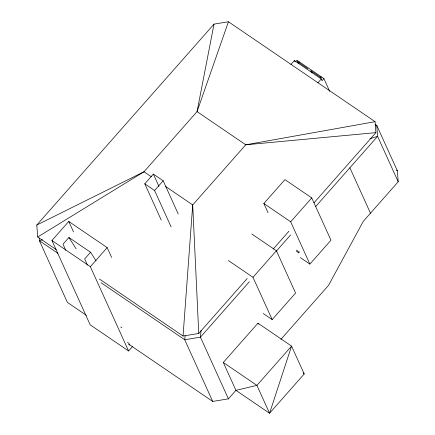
<?xml version="1.0" encoding="UTF-8"?>
<svg xmlns="http://www.w3.org/2000/svg" width="435" height="435" viewBox="0 0 435 435"><rect width="100%" height="100%" fill="white"/><g stroke="black" fill="none" stroke-linecap="round" stroke-linejoin="round"><path stroke-width="0.65" d="M247.189 278.541L198.751 333.449L183.043 336.032L192.705 204.928L245.748 144.801L375.079 121.68L375.911 132.626L314.016 202.786M201.068 330.529L200.437 337.163L228.424 398.857L212.71 401.44L129.103 344.46M185.125 335.722L184.728 339.746L212.71 401.44M375.079 121.68L228.446 21.75L214.02 24.121L197.05 111.61L144.007 171.743L37.709 236.988L56.224 249.608M228.446 21.75L197.05 111.61L245.748 144.801L375.911 132.626M37.709 236.988L36.796 225.02L214.02 24.121M132.572 346.467L128.586 350.985L90.175 324.809L51.934 240.506L68.757 221.437L107.173 247.613L111.637 257.46M95.999 260.772L90.572 252.256L68.909 237.494L63.01 244.182L65.794 250.326M161.26 220.137L144.779 183.804L153.354 174.092L163.174 180.781L178.252 214.036M90.572 252.256L84.673 258.945L87.462 265.089M171.08 226.825L154.599 190.497L163.174 180.781M128.586 350.985L90.344 266.688L107.173 247.613M290.912 64.445L294.332 60.563L321.296 78.942L322.079 80.665L323.906 78.594L296.942 60.22L295.485 61.873M298.209 63.733L299.666 62.074M320.084 77.979L321.182 76.739M317.876 82.819L321.296 78.942M268.02 212.704L263.849 203.509L284.93 179.617L311.764 197.903L330.953 240.202L309.872 264.094L300.367 257.618M309.872 264.094L290.689 221.796L311.764 197.903M273.202 249.054L288.9 231.257M276.399 250.75L295.588 293.049L272.169 319.594L252.98 277.296L276.399 250.75L251.8 233.986M249.353 281.717L200.437 337.163L184.728 339.746L101.116 282.772M276.236 251.245L290.634 234.916M315.701 206.5L377.596 136.34L376.764 125.394L375.084 124.247M296.491 251.272L298.725 252.795L299.617 251.783M223.296 362.475L257.95 323.189L291.57 346.102L304.212 373.969L269.559 413.25L235.939 390.336L223.296 362.475L256.916 385.383L269.559 413.25L291.57 346.102L256.916 385.383L235.939 390.336L228.424 398.857M375.476 125.786L376.764 125.394L397.367 170.819L398.204 181.77L363.263 221.377L328.572 285.322L280.928 339.333M36.796 225.02L144.007 171.743L151.282 176.702M42.543 239.734L39.395 240.707L67.376 302.396L86.456 315.397M369.891 138.716L377.596 136.34L398.204 181.77M297.904 62.792L297.344 61.563L307.844 68.714M311.982 72.476L310.889 70.791L321.389 77.947M396.274 170.074L397.367 170.819M263.849 203.509L290.689 221.796M296.338 250.087L298.013 251.229L298.725 252.795M165.278 186.234L192.705 204.928L198.751 333.449M144.779 183.804L154.599 190.497M228.38 260.532L252.98 277.296M263.224 313.499L272.169 319.594M51.934 240.506L90.344 266.688M99.43 279.053L183.043 336.032M57.909 253.322L39.395 240.707L39.188 238.043M120.789 327.006L121.871 327.745M128.662 344.373L129.744 345.107L129.032 343.53L127.569 342.285M257.95 323.189L258.858 324.184M303.304 372.969L304.212 373.969M310.889 70.791L312.064 72.444M68.909 237.494L76.147 248.847M297.344 61.563L298.008 62.732M323.906 78.594L329.697 91.355M349.87 167.774L370.479 213.199M294.332 60.563L294.854 61.716M153.354 174.092L158.938 186.408M68.757 221.437L73.504 231.893"/></g></svg>
